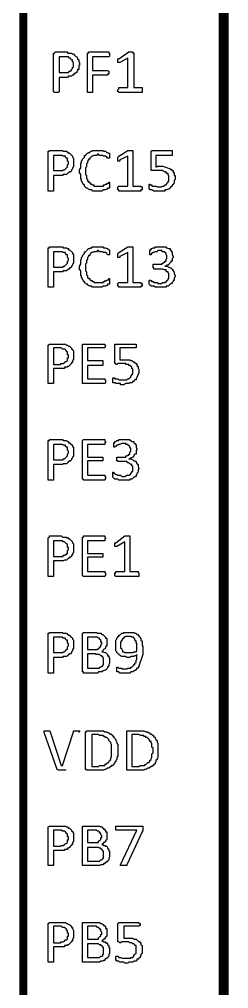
# Model space of a CAD drawing. Extents: x 0.35 to 4.98, y 3.96 to 9.44.
# Drawn here: x 3.994 to 4.258, y 5.938 to 7.161 of the extents above; entities that cross this region are included whole.
import ezdxf

# ---------------------------------------------------------------- set-up
doc = ezdxf.new("R2010")
doc.units = 0
doc.layers.get('0').update_dxf_attribs({"linetype": 'CONTINUOUS'})

msp = doc.modelspace()

# ---------------------------------------------------------------- linework, layer by layer
at = {"color": 214, "const_width": 0.01271}
msp.add_lwpolyline([(4.25206, 4.3201), (4.25206, 8.9655)], dxfattribs=at)
at = {"color": 94, "const_width": 0.01017}
msp.add_lwpolyline([(3.99908, 4.36746), (3.99908, 7.40457)], dxfattribs=at)
at = {"color": 94}
for points in [[(4.06993, 7.10514), (4.06993, 7.10275), (4.06896, 7.10275), (4.06896, 7.09793), (4.06743, 7.09793), (4.06743, 7.09554), (4.06646, 7.09554), (4.06646, 7.09413), (4.06494, 7.09315), (4.06347, 7.09315), (4.06347, 7.09174), (4.06244, 7.09174), (4.06244, 7.09076), (4.06099, 7.09076), (4.05994, 7.08936), (4.05593, 7.08936), (4.05496, 7.08789), (4.04443, 7.08789), (4.04443, 7.06972), (4.04346, 7.06972), (4.04346, 7.06874), (4.03847, 7.06874), (4.03694, 7.06972), (4.03694, 7.11849), (4.03847, 7.11849), (4.03944, 7.11996), (4.05496, 7.11996), (4.05496, 7.11849), (4.05994, 7.11849), (4.06099, 7.11757), (4.06244, 7.11757), (4.06347, 7.1161), (4.06494, 7.11469), (4.06646, 7.11372), (4.06743, 7.11231), (4.06743, 7.11133), (4.06896, 7.10992), (4.06896, 7.10753), (4.06993, 7.10656), (4.06993, 7.10514)], [(4.06244, 7.10417), (4.06244, 7.10656), (4.06099, 7.10753), (4.06099, 7.10992), (4.05994, 7.10992), (4.05843, 7.11133), (4.05843, 7.11231), (4.05746, 7.11231), (4.05593, 7.11372), (4.04443, 7.11372), (4.04443, 7.09413), (4.05593, 7.09413), (4.05746, 7.09554), (4.05843, 7.09554), (4.05843, 7.09651), (4.05994, 7.09651), (4.05994, 7.09793), (4.06099, 7.0989), (4.06099, 7.10037), (4.06244, 7.10129), (4.06244, 7.10417)], [(4.06244, 6.98122), (4.06244, 6.97499), (4.06099, 6.97358), (4.06099, 6.9726), (4.05994, 6.97119), (4.05994, 6.97021), (4.05843, 6.96875), (4.05746, 6.96875), (4.05746, 6.96783), (4.05593, 6.96783), (4.05496, 6.96636), (4.05344, 6.96544), (4.04947, 6.96544), (4.04844, 6.96397), (4.03694, 6.96397), (4.03694, 6.94439), (4.03043, 6.94439), (4.03043, 6.99463), (4.03196, 6.99463), (4.03196, 6.99556), (4.04844, 6.99556), (4.04947, 6.99463), (4.05344, 6.99463), (4.05496, 6.99317), (4.05593, 6.99317), (4.05593, 6.99224), (4.05746, 6.99224), (4.05843, 6.99078), (4.06099, 6.98839), (4.06099, 6.98697), (4.06244, 6.986), (4.06244, 6.98122)], [(4.05593, 6.97976), (4.05593, 6.98122), (4.05496, 6.98215), (4.05496, 6.986), (4.05344, 6.986), (4.05246, 6.98697), (4.05246, 6.98839), (4.04947, 6.98839), (4.04844, 6.98936), (4.03694, 6.98936), (4.03694, 6.97021), (4.04947, 6.97021), (4.04947, 6.97119), (4.05094, 6.97119), (4.05496, 6.97499), (4.05496, 6.97738), (4.05593, 6.97885), (4.05593, 6.97976)], [(4.06244, 6.85926), (4.06244, 6.85351), (4.06099, 6.85206), (4.06099, 6.85064), (4.05994, 6.84967), (4.05994, 6.84825), (4.05843, 6.84728), (4.05746, 6.84728), (4.05746, 6.84586), (4.05593, 6.84586), (4.05344, 6.84347), (4.04947, 6.84347), (4.04844, 6.8425), (4.03694, 6.8425), (4.03694, 6.82286), (4.03043, 6.82286), (4.03043, 6.87261), (4.03196, 6.87261), (4.03196, 6.87408), (4.04844, 6.87408), (4.04947, 6.87261), (4.05344, 6.87261), (4.05496, 6.87169), (4.05593, 6.87169), (4.05593, 6.87022), (4.05746, 6.87022), (4.06099, 6.86692), (4.06099, 6.86544), (4.06244, 6.86404), (4.06244, 6.85926)], [(4.05593, 6.85829), (4.05593, 6.85926), (4.05496, 6.86068), (4.05496, 6.86404), (4.05344, 6.86404), (4.05246, 6.86544), (4.05246, 6.86692), (4.04947, 6.86692), (4.04844, 6.86783), (4.03694, 6.86783), (4.03694, 6.84825), (4.04947, 6.84825), (4.04947, 6.84967), (4.05094, 6.84967), (4.05246, 6.85064), (4.05344, 6.85206), (4.05496, 6.85351), (4.05496, 6.8559), (4.05593, 6.85688), (4.05593, 6.85829)], [(4.06244, 6.73633), (4.06244, 6.7315), (4.06099, 6.73058), (4.06099, 6.72814), (4.05994, 6.72814), (4.05994, 6.72672), (4.05593, 6.72293), (4.05496, 6.72293), (4.05496, 6.72194), (4.05094, 6.72194), (4.05094, 6.72049), (4.03694, 6.72049), (4.03694, 6.70139), (4.03043, 6.70139), (4.03043, 6.74968), (4.03196, 6.75114), (4.05246, 6.75114), (4.05344, 6.74968), (4.05496, 6.74968), (4.05593, 6.74875), (4.05746, 6.74875), (4.05843, 6.74729), (4.05994, 6.74636), (4.05994, 6.7449), (4.06099, 6.7449), (4.06099, 6.74397), (4.06244, 6.74251), (4.06244, 6.73633)], [(4.05593, 6.73633), (4.05593, 6.73774), (4.05496, 6.73774), (4.05496, 6.7416), (4.05344, 6.7416), (4.05344, 6.74251), (4.05246, 6.74397), (4.05094, 6.7449), (4.04844, 6.7449), (4.04699, 6.74636), (4.03694, 6.74636), (4.03694, 6.72532), (4.04596, 6.72532), (4.04699, 6.72672), (4.04947, 6.72672), (4.05094, 6.72814), (4.05246, 6.72911), (4.05344, 6.72911), (4.05496, 6.73058), (4.05496, 6.73389), (4.05593, 6.73389), (4.05593, 6.73633)], [(4.06244, 6.61621), (4.06244, 6.61003), (4.06099, 6.60856), (4.06099, 6.60764), (4.05994, 6.60618), (4.05994, 6.60525), (4.05843, 6.60379), (4.05746, 6.60379), (4.05746, 6.60286), (4.05593, 6.60286), (4.05496, 6.6014), (4.05344, 6.59999), (4.04947, 6.59999), (4.04844, 6.59901), (4.03694, 6.59901), (4.03694, 6.57937), (4.03043, 6.57937), (4.03043, 6.62961), (4.03196, 6.62961), (4.03196, 6.63058), (4.04844, 6.63058), (4.04947, 6.62961), (4.05344, 6.62961), (4.05496, 6.62819), (4.05593, 6.62819), (4.05593, 6.62674), (4.05746, 6.62674), (4.06099, 6.62343), (4.06099, 6.62196), (4.06244, 6.62099), (4.06244, 6.61621)], [(4.05593, 6.61481), (4.05593, 6.61621), (4.05496, 6.61719), (4.05496, 6.62099), (4.05344, 6.62099), (4.05246, 6.62196), (4.05246, 6.62343), (4.04947, 6.62343), (4.04844, 6.62435), (4.03694, 6.62435), (4.03694, 6.60525), (4.04947, 6.60525), (4.04947, 6.60618), (4.05094, 6.60618), (4.05496, 6.61003), (4.05496, 6.61242), (4.05593, 6.61333), (4.05593, 6.61481)], [(4.06244, 6.49333), (4.06244, 6.48807), (4.06099, 6.48708), (4.06099, 6.48469), (4.05994, 6.48469), (4.05994, 6.48324), (4.05843, 6.48232), (4.05746, 6.48232), (4.05746, 6.48085), (4.05593, 6.48085), (4.05496, 6.47993), (4.05344, 6.47846), (4.05094, 6.47846), (4.04947, 6.47749), (4.03694, 6.47749), (4.03694, 6.4579), (4.03043, 6.4579), (4.03043, 6.50667), (4.03196, 6.50765), (4.03196, 6.50911), (4.04699, 6.50911), (4.04844, 6.50765), (4.05344, 6.50765), (4.05344, 6.50667), (4.05593, 6.50667), (4.05593, 6.50526), (4.05746, 6.50526), (4.05994, 6.50288), (4.06099, 6.50146), (4.06099, 6.50049), (4.06244, 6.49903), (4.06244, 6.49333)], [(4.05593, 6.49333), (4.05593, 6.49425), (4.05496, 6.49425), (4.05496, 6.4981), (4.05344, 6.49903), (4.05246, 6.50049), (4.05094, 6.50146), (4.04947, 6.50146), (4.04844, 6.50288), (4.03694, 6.50288), (4.03694, 6.48324), (4.04947, 6.48324), (4.04947, 6.48469), (4.05094, 6.48469), (4.05246, 6.48562), (4.05344, 6.48562), (4.05344, 6.48708), (4.05496, 6.48708), (4.05496, 6.49089), (4.05593, 6.49186), (4.05593, 6.49333)], [(4.06244, 6.37272), (4.06244, 6.36654), (4.06099, 6.36556), (4.06099, 6.36415), (4.05994, 6.36268), (4.05994, 6.36176), (4.05843, 6.36029), (4.05746, 6.36029), (4.05746, 6.35938), (4.05593, 6.35938), (4.05496, 6.35792), (4.05344, 6.35693), (4.04947, 6.35693), (4.04844, 6.35553), (4.03694, 6.35553), (4.03694, 6.33594), (4.03043, 6.33594), (4.03043, 6.38612), (4.03196, 6.38612), (4.03196, 6.3871), (4.04844, 6.3871), (4.04947, 6.38612), (4.05344, 6.38612), (4.05496, 6.38471), (4.05593, 6.38471), (4.05593, 6.38374), (4.05746, 6.38374), (4.05843, 6.38232), (4.05994, 6.38135), (4.06099, 6.37993), (4.06099, 6.37896), (4.06244, 6.37756), (4.06244, 6.37272)], [(4.10796, 6.35075), (4.10796, 6.34836), (4.10693, 6.3469), (4.10693, 6.34451), (4.10547, 6.34358), (4.10547, 6.34212), (4.10444, 6.34119), (4.10297, 6.33974), (4.10194, 6.33974), (4.10047, 6.33882), (4.09944, 6.33882), (4.09799, 6.33735), (4.09397, 6.33735), (4.09293, 6.33594), (4.07497, 6.33594), (4.07497, 6.33735), (4.07394, 6.33735), (4.07394, 6.38612), (4.07497, 6.3871), (4.09147, 6.3871), (4.09293, 6.38612), (4.09694, 6.38612), (4.09799, 6.38471), (4.09944, 6.38471), (4.10297, 6.38135), (4.10297, 6.37993), (4.10444, 6.37993), (4.10444, 6.37033), (4.10297, 6.36892), (4.10297, 6.36794), (4.10194, 6.36654), (4.10047, 6.36556), (4.09944, 6.36415), (4.09799, 6.36268), (4.10047, 6.36268), (4.10194, 6.36176), (4.10297, 6.36176), (4.10444, 6.36029), (4.10547, 6.35938), (4.10547, 6.35792), (4.10693, 6.35792), (4.10693, 6.35553), (4.10796, 6.3546), (4.10796, 6.35075)], [(4.14996, 6.36415), (4.14996, 6.35938), (4.14497, 6.34451), (4.14497, 6.34358), (4.14393, 6.34358), (4.14393, 6.34212), (4.14247, 6.34212), (4.14144, 6.33974), (4.13997, 6.33974), (4.13997, 6.33882), (4.13846, 6.33882), (4.13747, 6.33735), (4.13499, 6.33735), (4.13346, 6.33594), (4.12093, 6.33594), (4.11947, 6.33735), (4.11697, 6.33735), (4.11697, 6.34358), (4.11843, 6.34358), (4.11947, 6.34212), (4.12349, 6.34212), (4.12349, 6.34119), (4.12993, 6.34119), (4.13097, 6.34212), (4.13499, 6.34212), (4.13499, 6.34358), (4.13596, 6.34358), (4.13747, 6.34451), (4.13846, 6.34597), (4.13846, 6.3469), (4.13997, 6.3469), (4.13997, 6.34836), (4.14144, 6.34928), (4.14144, 6.35215), (4.14247, 6.35314), (4.14247, 6.35938), (4.14144, 6.35792), (4.13997, 6.35792), (4.13846, 6.35693), (4.13499, 6.35693), (4.13346, 6.35553), (4.12993, 6.35553), (4.12847, 6.35693), (4.12349, 6.35693), (4.12196, 6.35792), (4.11947, 6.35938), (4.11697, 6.36176), (4.11697, 6.36268), (4.11594, 6.36415), (4.11594, 6.37756), (4.11697, 6.37896), (4.11697, 6.37993), (4.11843, 6.38135), (4.11843, 6.38232), (4.11947, 6.38232), (4.11947, 6.38374), (4.12093, 6.38374), (4.12349, 6.38612), (4.12597, 6.38612), (4.12597, 6.3871), (4.13846, 6.3871), (4.13997, 6.38612), (4.14144, 6.38612), (4.14247, 6.38471), (4.14393, 6.38471), (4.14393, 6.38374), (4.14497, 6.38374), (4.14497, 6.38232), (4.14643, 6.38135), (4.14643, 6.37993), (4.14746, 6.37993), (4.14746, 6.37756), (4.14899, 6.37608), (4.14899, 6.37033), (4.14996, 6.37033), (4.14996, 6.36415)], [(4.05593, 6.37131), (4.05593, 6.37272), (4.05496, 6.37369), (4.05496, 6.37756), (4.05344, 6.37756), (4.05246, 6.37896), (4.05246, 6.37993), (4.04947, 6.37993), (4.04844, 6.38135), (4.03694, 6.38135), (4.03694, 6.36176), (4.04947, 6.36176), (4.04947, 6.36268), (4.05094, 6.36268), (4.05246, 6.36415), (4.05344, 6.36556), (4.05496, 6.36654), (4.05496, 6.36892), (4.05593, 6.37033), (4.05593, 6.37131)], [(4.09799, 6.37369), (4.09799, 6.37517), (4.09694, 6.37517), (4.09694, 6.37756), (4.09543, 6.37896), (4.09543, 6.37993), (4.09397, 6.37993), (4.09293, 6.38135), (4.07997, 6.38135), (4.07997, 6.36556), (4.09293, 6.36556), (4.09293, 6.36654), (4.09397, 6.36654), (4.09543, 6.36794), (4.09543, 6.36892), (4.09694, 6.36892), (4.09694, 6.37131), (4.09799, 6.37272), (4.09799, 6.37369)], [(4.14247, 6.36415), (4.14247, 6.37369), (4.14144, 6.37369), (4.14144, 6.37608), (4.13997, 6.37756), (4.13997, 6.37896), (4.13846, 6.37993), (4.13846, 6.38135), (4.13596, 6.38135), (4.13499, 6.38232), (4.12847, 6.38232), (4.12744, 6.38135), (4.12597, 6.38135), (4.12597, 6.37993), (4.12446, 6.37896), (4.12349, 6.37756), (4.12196, 6.37511), (4.12196, 6.36794), (4.12349, 6.36654), (4.12349, 6.36556), (4.12446, 6.36415), (4.12446, 6.36268), (4.12597, 6.36268), (4.12744, 6.36176), (4.13747, 6.36176), (4.13846, 6.36268), (4.14144, 6.36268), (4.14247, 6.36415)], [(4.10047, 6.35075), (4.10047, 6.3546), (4.09944, 6.35553), (4.09944, 6.35699), (4.09799, 6.35699), (4.09799, 6.35792), (4.09694, 6.35792), (4.09543, 6.35938), (4.09044, 6.35938), (4.09044, 6.36029), (4.07997, 6.36029), (4.07997, 6.34212), (4.09543, 6.34212), (4.09543, 6.34358), (4.09694, 6.34358), (4.09799, 6.34451), (4.09944, 6.34451), (4.09944, 6.34597), (4.10047, 6.3469), (4.10047, 6.35075)], [(4.11843, 6.23882), (4.11843, 6.23161), (4.11697, 6.22922), (4.11697, 6.22683), (4.11594, 6.22542), (4.11594, 6.22396), (4.11447, 6.22304), (4.11344, 6.22157), (4.11344, 6.2206), (4.11197, 6.21918), (4.11046, 6.21918), (4.11046, 6.21821), (4.10949, 6.21821), (4.10693, 6.21582), (4.10547, 6.21582), (4.10297, 6.21442), (4.10194, 6.21442), (4.10047, 6.21343), (4.07894, 6.21343), (4.07894, 6.21442), (4.07747, 6.21442), (4.07747, 6.26178), (4.07894, 6.26178), (4.07894, 6.26318), (4.10047, 6.26318), (4.10194, 6.26178), (4.10444, 6.26178), (4.10547, 6.26079), (4.10693, 6.26079), (4.10796, 6.25939), (4.10949, 6.25939), (4.11197, 6.257), (4.11197, 6.25603), (4.11344, 6.25603), (4.11344, 6.25461), (4.11594, 6.25217), (4.11594, 6.25076), (4.11697, 6.24837), (4.11697, 6.24739), (4.11843, 6.24599), (4.11843, 6.23882)], [(4.11046, 6.23882), (4.11046, 6.24599), (4.10949, 6.24739), (4.10949, 6.24837), (4.10693, 6.25076), (4.10693, 6.25217), (4.10444, 6.25461), (4.10297, 6.25461), (4.10194, 6.25603), (4.10047, 6.25603), (4.10047, 6.257), (4.09543, 6.257), (4.09397, 6.2584), (4.08544, 6.2584), (4.08544, 6.21821), (4.09397, 6.21821), (4.09543, 6.21918), (4.10194, 6.21918), (4.10194, 6.2206), (4.10297, 6.2206), (4.10297, 6.22157), (4.10444, 6.22157), (4.10547, 6.22304), (4.10693, 6.22304), (4.10693, 6.22396), (4.10796, 6.22542), (4.10949, 6.22683), (4.10949, 6.22922), (4.11046, 6.23019), (4.11046, 6.23882)], [(4.16894, 6.23882), (4.16894, 6.22922), (4.16797, 6.22781), (4.16797, 6.22683), (4.16644, 6.22542), (4.16644, 6.22396), (4.16547, 6.22304), (4.16547, 6.22157), (4.16396, 6.2206), (4.16297, 6.21918), (4.16146, 6.21821), (4.16049, 6.21821), (4.15793, 6.21582), (4.15647, 6.21582), (4.15397, 6.21442), (4.15246, 6.21442), (4.15147, 6.21343), (4.12993, 6.21343), (4.12993, 6.26318), (4.15147, 6.26318), (4.15397, 6.26178), (4.15647, 6.26178), (4.15647, 6.26079), (4.15793, 6.26079), (4.15896, 6.25939), (4.16049, 6.25939), (4.16297, 6.257), (4.16396, 6.25603), (4.16547, 6.25461), (4.16547, 6.25364), (4.16644, 6.25217), (4.16797, 6.25076), (4.16797, 6.24837), (4.16894, 6.24739), (4.16894, 6.23882)], [(4.16297, 6.23882), (4.16297, 6.24121), (4.16146, 6.24262), (4.16146, 6.24739), (4.16049, 6.24739), (4.16049, 6.24978), (4.15896, 6.24978), (4.15896, 6.25076), (4.15793, 6.25217), (4.15647, 6.25364), (4.15494, 6.25461), (4.15397, 6.25461), (4.15397, 6.25603), (4.15147, 6.25603), (4.15147, 6.257), (4.14746, 6.257), (4.14497, 6.2584), (4.13596, 6.2584), (4.13596, 6.21821), (4.14497, 6.21821), (4.14643, 6.21918), (4.15246, 6.21918), (4.15246, 6.2206), (4.15397, 6.2206), (4.15647, 6.22304), (4.15793, 6.22304), (4.15793, 6.22396), (4.15896, 6.22396), (4.15896, 6.22542), (4.16049, 6.22683), (4.16049, 6.22781), (4.16146, 6.22922), (4.16146, 6.23406), (4.16297, 6.23497), (4.16297, 6.23882)], [(4.06244, 6.12831), (4.06244, 6.12304), (4.06099, 6.12207), (4.06099, 6.11968), (4.05994, 6.11968), (4.05994, 6.11828), (4.05843, 6.11729), (4.05746, 6.11589), (4.05593, 6.1149), (4.05496, 6.1149), (4.05496, 6.11344), (4.05094, 6.11344), (4.05094, 6.11203), (4.03694, 6.11203), (4.03694, 6.09289), (4.03043, 6.09289), (4.03043, 6.14171), (4.03196, 6.14264), (4.05246, 6.14264), (4.05344, 6.14171), (4.05496, 6.14171), (4.05593, 6.14025), (4.05746, 6.14025), (4.05843, 6.13883), (4.05994, 6.13786), (4.05994, 6.13644), (4.06099, 6.13644), (4.06099, 6.13547), (4.06244, 6.13406), (4.06244, 6.12831)], [(4.10796, 6.10726), (4.10796, 6.10389), (4.10693, 6.10249), (4.10693, 6.1001), (4.10547, 6.09864), (4.10547, 6.09771), (4.10444, 6.09771), (4.10297, 6.09625), (4.10194, 6.09625), (4.10194, 6.09532), (4.10047, 6.09532), (4.09944, 6.09386), (4.09694, 6.09386), (4.09543, 6.09293), (4.07394, 6.09293), (4.07394, 6.14268), (4.09543, 6.14268), (4.09694, 6.14171), (4.09799, 6.14171), (4.09944, 6.14031), (4.10047, 6.14031), (4.10047, 6.13883), (4.10194, 6.13883), (4.10194, 6.13786), (4.10297, 6.13786), (4.10297, 6.13547), (4.10444, 6.13547), (4.10444, 6.12543), (4.10297, 6.12446), (4.10297, 6.12304), (4.10194, 6.12304), (4.10194, 6.12207), (4.10047, 6.12207), (4.10047, 6.12067), (4.09944, 6.12067), (4.09799, 6.11968), (4.09944, 6.11968), (4.10047, 6.11828), (4.10297, 6.11828), (4.10297, 6.11729), (4.10444, 6.11729), (4.10547, 6.11589), (4.10547, 6.1149), (4.10693, 6.1135), (4.10693, 6.11111), (4.10796, 6.11111), (4.10796, 6.10726)], [(4.05593, 6.12831), (4.05593, 6.12929), (4.05496, 6.12929), (4.05496, 6.13308), (4.05344, 6.13308), (4.05344, 6.13406), (4.05246, 6.13547), (4.05094, 6.13644), (4.04844, 6.13644), (4.04699, 6.13786), (4.03694, 6.13786), (4.03694, 6.11729), (4.04596, 6.11729), (4.04699, 6.11828), (4.04947, 6.11828), (4.05094, 6.11968), (4.05246, 6.12067), (4.05344, 6.12067), (4.05496, 6.12207), (4.05496, 6.12543), (4.05593, 6.12543), (4.05593, 6.12831)], [(4.09799, 6.12929), (4.09799, 6.13069), (4.09694, 6.13167), (4.09694, 6.13406), (4.09543, 6.13406), (4.09543, 6.13547), (4.09397, 6.13644), (4.09293, 6.13644), (4.09147, 6.13786), (4.07997, 6.13786), (4.07997, 6.12207), (4.09397, 6.12207), (4.09397, 6.12304), (4.09543, 6.12446), (4.09694, 6.12543), (4.09694, 6.12831), (4.09799, 6.12831), (4.09799, 6.12929)], [(4.10047, 6.10628), (4.10047, 6.11111), (4.09944, 6.11111), (4.09944, 6.11203), (4.09799, 6.1135), (4.09694, 6.1135), (4.09694, 6.1149), (4.09543, 6.1149), (4.09397, 6.11589), (4.07997, 6.11589), (4.07997, 6.09864), (4.09543, 6.09864), (4.09694, 6.1001), (4.09799, 6.1001), (4.09944, 6.10151), (4.09944, 6.10249), (4.10047, 6.10249), (4.10047, 6.10628)], [(4.06244, 6.00635), (4.06244, 6.00157), (4.06099, 6.00011), (4.06099, 5.99772), (4.05994, 5.99772), (4.05994, 5.99675), (4.05593, 5.99294), (4.05496, 5.99294), (4.05496, 5.99197), (4.05094, 5.99197), (4.05094, 5.99056), (4.03694, 5.99056), (4.03694, 5.97092), (4.03043, 5.97092), (4.03043, 6.01969), (4.03196, 6.02115), (4.05246, 6.02115), (4.05344, 6.01969), (4.05496, 6.01969), (4.05593, 6.01878), (4.05746, 6.01878), (4.05843, 6.01731), (4.05994, 6.01639), (4.05994, 6.01492), (4.06099, 6.01492), (4.06099, 6.01351), (4.06244, 6.01112), (4.06244, 6.00635)], [(4.10796, 5.98579), (4.10796, 5.98193), (4.10693, 5.98096), (4.10693, 5.97857), (4.10547, 5.97715), (4.10547, 5.97618), (4.10444, 5.97618), (4.10297, 5.97478), (4.10194, 5.97478), (4.10194, 5.97331), (4.10047, 5.97331), (4.09944, 5.97239), (4.09694, 5.97239), (4.09543, 5.97092), (4.07394, 5.97092), (4.07394, 6.02115), (4.09543, 6.02115), (4.09694, 6.01969), (4.09799, 6.01969), (4.09944, 6.01878), (4.10047, 6.01878), (4.10047, 6.01731), (4.10194, 6.01731), (4.10194, 6.01639), (4.10297, 6.01639), (4.10297, 6.01351), (4.10444, 6.01351), (4.10444, 6.00396), (4.10297, 6.00299), (4.10297, 6.00157), (4.10194, 6.00157), (4.10194, 6.00011), (4.10047, 6.00011), (4.10047, 5.99914), (4.09944, 5.99914), (4.09799, 5.99772), (4.09944, 5.99772), (4.10047, 5.99675), (4.10297, 5.99675), (4.10297, 5.99533), (4.10444, 5.99533), (4.10547, 5.99436), (4.10547, 5.99294), (4.10693, 5.99197), (4.10693, 5.98958), (4.10796, 5.98958), (4.10796, 5.98579)], [(4.05593, 6.00635), (4.05593, 6.00776), (4.05496, 6.00776), (4.05496, 6.01112), (4.05344, 6.01112), (4.05344, 6.01253), (4.05094, 6.01492), (4.04844, 6.01492), (4.04699, 6.01639), (4.03694, 6.01639), (4.03694, 5.99533), (4.04596, 5.99533), (4.04699, 5.99675), (4.04947, 5.99675), (4.05094, 5.99772), (4.05246, 5.99914), (4.05344, 5.99914), (4.05496, 6.00011), (4.05496, 6.00396), (4.05593, 6.00396), (4.05593, 6.00635)], [(4.09799, 6.00776), (4.09799, 6.00874), (4.09694, 6.01014), (4.09694, 6.01253), (4.09543, 6.01253), (4.09543, 6.01351), (4.09397, 6.01492), (4.09293, 6.01492), (4.09147, 6.01639), (4.07997, 6.01639), (4.07997, 6.00011), (4.09397, 6.00011), (4.09397, 6.00157), (4.09543, 6.00299), (4.09694, 6.00396), (4.09694, 6.00635), (4.09799, 6.00635), (4.09799, 6.00776)], [(4.10047, 5.98432), (4.10047, 5.98958), (4.09944, 5.98958), (4.09944, 5.99056), (4.09799, 5.99197), (4.09694, 5.99197), (4.09694, 5.99294), (4.09543, 5.99294), (4.09397, 5.99436), (4.07997, 5.99436), (4.07997, 5.97715), (4.09543, 5.97715), (4.09694, 5.97857), (4.09799, 5.97857), (4.09944, 5.97954), (4.09944, 5.98096), (4.10047, 5.98096), (4.10047, 5.98432)]]:
    msp.add_lwpolyline(points, close=True, dxfattribs=at)
for points in [[(4.10796, 7.1161), (4.10796, 7.11469), (4.10693, 7.11372), (4.08649, 7.11372), (4.08649, 7.09651), (4.10547, 7.09651), (4.10693, 7.09554), (4.10693, 7.09174), (4.10547, 7.09174), (4.10547, 7.09076), (4.08649, 7.09076), (4.08649, 7.06874), (4.07997, 7.06874), (4.07997, 7.11849), (4.08143, 7.11849), (4.08143, 7.11996), (4.10693, 7.11996), (4.10693, 7.11849), (4.10796, 7.11849), (4.10796, 7.1161)], [(4.14899, 7.07118), (4.14899, 7.06879), (4.11947, 7.06879), (4.11947, 7.06972), (4.11843, 7.06972), (4.11843, 7.0721), (4.11947, 7.07357), (4.11947, 7.07497), (4.13097, 7.07497), (4.13097, 7.11231), (4.12093, 7.10656), (4.11843, 7.10656), (4.11843, 7.11133), (4.11947, 7.11133), (4.13243, 7.11996), (4.13747, 7.11996), (4.13747, 7.11854), (4.13846, 7.11854), (4.13846, 7.07497), (4.14899, 7.07497), (4.14899, 7.07118)], [(4.10796, 6.95204), (4.10796, 6.94819), (4.10547, 6.94819), (4.10547, 6.94678), (4.10444, 6.94678), (4.10297, 6.94581), (4.10047, 6.94581), (4.09799, 6.94439), (4.08649, 6.94439), (4.08544, 6.94581), (4.08296, 6.94581), (4.08143, 6.94678), (4.07997, 6.94819), (4.07894, 6.94819), (4.07644, 6.95063), (4.07644, 6.95204), (4.07497, 6.95204), (4.07497, 6.95301), (4.07394, 6.95443), (4.07394, 6.9554), (4.07249, 6.95682), (4.07249, 6.95919), (4.07146, 6.95919), (4.07146, 6.96544), (4.06993, 6.96783), (4.06993, 6.97119), (4.07146, 6.97358), (4.07146, 6.97885), (4.07249, 6.98122), (4.07249, 6.98215), (4.07394, 6.98361), (4.07394, 6.9846), (4.07497, 6.986), (4.07644, 6.98697), (4.07644, 6.98936), (4.07747, 6.98936), (4.07894, 6.99078), (4.07997, 6.99224), (4.08143, 6.99317), (4.08296, 6.99317), (4.08393, 6.99463), (4.08544, 6.99463), (4.08649, 6.99556), (4.09944, 6.99556), (4.10047, 6.99463), (4.10297, 6.99463), (4.10444, 6.99317), (4.10547, 6.99317), (4.10693, 6.99224), (4.10796, 6.99224), (4.10796, 6.986), (4.10547, 6.986), (4.10444, 6.98697), (4.10297, 6.98839), (4.10047, 6.98839), (4.09944, 6.98936), (4.09543, 6.98936), (4.09397, 6.99078), (4.09293, 6.99078), (4.09147, 6.98936), (4.08794, 6.98936), (4.08649, 6.98839), (4.08544, 6.98839), (4.08296, 6.986), (4.08296, 6.9846), (4.08143, 6.9846), (4.08143, 6.98361), (4.07997, 6.98215), (4.07997, 6.97976), (4.07894, 6.97885), (4.07894, 6.97499), (4.07747, 6.97358), (4.07747, 6.96544), (4.07894, 6.96397), (4.07894, 6.96018), (4.07997, 6.95919), (4.07997, 6.95682), (4.08143, 6.95682), (4.08143, 6.9554), (4.08296, 6.9554), (4.08296, 6.95443), (4.08393, 6.95443), (4.08393, 6.95301), (4.08544, 6.95301), (4.08649, 6.95204), (4.08794, 6.95204), (4.08794, 6.95063), (4.10047, 6.95063), (4.10047, 6.95204), (4.10194, 6.95204), (4.10297, 6.95301), (4.10444, 6.95301), (4.10547, 6.95443), (4.10693, 6.95443), (4.10693, 6.9554), (4.10796, 6.9554), (4.10796, 6.95204)], [(4.14899, 6.94824), (4.14899, 6.94586), (4.14746, 6.94586), (4.14746, 6.94439), (4.11947, 6.94439), (4.11947, 6.94586), (4.11843, 6.94586), (4.11843, 6.94965), (4.11947, 6.95063), (4.13097, 6.95063), (4.13097, 6.98839), (4.12093, 6.98361), (4.12093, 6.98215), (4.11843, 6.98215), (4.11843, 6.98697), (4.11947, 6.98839), (4.13097, 6.99561), (4.13747, 6.99561), (4.13747, 6.95063), (4.14746, 6.95063), (4.14746, 6.94965), (4.14899, 6.94965), (4.14899, 6.94824)], [(4.19097, 6.96158), (4.19097, 6.95919), (4.18946, 6.95779), (4.18946, 6.95443), (4.18847, 6.95301), (4.18847, 6.95204), (4.18696, 6.95204), (4.18696, 6.95063), (4.18544, 6.94965), (4.18446, 6.94824), (4.18294, 6.94678), (4.18197, 6.94678), (4.18044, 6.94581), (4.17794, 6.94581), (4.17794, 6.94439), (4.16396, 6.94439), (4.16146, 6.94581), (4.15896, 6.94581), (4.15896, 6.94678), (4.15793, 6.94678), (4.15793, 6.95301), (4.15896, 6.95301), (4.15896, 6.95204), (4.16146, 6.95204), (4.16146, 6.95063), (4.16644, 6.95063), (4.16797, 6.94965), (4.17296, 6.94965), (4.17447, 6.95063), (4.17697, 6.95063), (4.17794, 6.95204), (4.17947, 6.95204), (4.17947, 6.95301), (4.18044, 6.95301), (4.18044, 6.95443), (4.18197, 6.9554), (4.18197, 6.95682), (4.18294, 6.95682), (4.18294, 6.96257), (4.18197, 6.96544), (4.18197, 6.96636), (4.18044, 6.96636), (4.17947, 6.96783), (4.17947, 6.96881), (4.17697, 6.96881), (4.17546, 6.97021), (4.16049, 6.97021), (4.16049, 6.99463), (4.16146, 6.99556), (4.18696, 6.99556), (4.18696, 6.98936), (4.16644, 6.98936), (4.16644, 6.97499), (4.16797, 6.97499), (4.16797, 6.97597), (4.17546, 6.97597), (4.18446, 6.9726), (4.18544, 6.9726), (4.18544, 6.97119), (4.18696, 6.97119), (4.18696, 6.97021), (4.18847, 6.97021), (4.18847, 6.96783), (4.18946, 6.96783), (4.18946, 6.96397), (4.19097, 6.96397), (4.19097, 6.96158)], [(4.10796, 6.83008), (4.10796, 6.82671), (4.10547, 6.82671), (4.10547, 6.82531), (4.10444, 6.82531), (4.10297, 6.82433), (4.10047, 6.82433), (4.09799, 6.82286), (4.08649, 6.82286), (4.08544, 6.82433), (4.08296, 6.82433), (4.08143, 6.82531), (4.07997, 6.82671), (4.07894, 6.82671), (4.07747, 6.82769), (4.07644, 6.8291), (4.07644, 6.83008), (4.07497, 6.83008), (4.07497, 6.83149), (4.07394, 6.83247), (4.07394, 6.83388), (4.07249, 6.83485), (4.07249, 6.83724), (4.07146, 6.83724), (4.07146, 6.84347), (4.06993, 6.84586), (4.06993, 6.84967), (4.07146, 6.85206), (4.07146, 6.85688), (4.07249, 6.85926), (4.07249, 6.86068), (4.07394, 6.86165), (4.07394, 6.86307), (4.07644, 6.86544), (4.07644, 6.86783), (4.07747, 6.86783), (4.08143, 6.87169), (4.08296, 6.87169), (4.08393, 6.87261), (4.08544, 6.87261), (4.08649, 6.87408), (4.09944, 6.87408), (4.10047, 6.87261), (4.10297, 6.87261), (4.10444, 6.87169), (4.10547, 6.87169), (4.10693, 6.87022), (4.10796, 6.87022), (4.10796, 6.86404), (4.10547, 6.86404), (4.10444, 6.86544), (4.10297, 6.86692), (4.10047, 6.86692), (4.09944, 6.86783), (4.09543, 6.86783), (4.09397, 6.86931), (4.09293, 6.86931), (4.09147, 6.86783), (4.08794, 6.86783), (4.08649, 6.86692), (4.08544, 6.86692), (4.08393, 6.86544), (4.08296, 6.86404), (4.08296, 6.86307), (4.08143, 6.86307), (4.08143, 6.86165), (4.07997, 6.86068), (4.07997, 6.85829), (4.07894, 6.85688), (4.07894, 6.85351), (4.07747, 6.85206), (4.07747, 6.84347), (4.07894, 6.8425), (4.07894, 6.83865), (4.07997, 6.83724), (4.07997, 6.83485), (4.08143, 6.83485), (4.08143, 6.83388), (4.08296, 6.83388), (4.08296, 6.83247), (4.08393, 6.83247), (4.08393, 6.83149), (4.08544, 6.83149), (4.08649, 6.83008), (4.08794, 6.83008), (4.08794, 6.8291), (4.10047, 6.8291), (4.10047, 6.83008), (4.10194, 6.83008), (4.10297, 6.83149), (4.10444, 6.83149), (4.10547, 6.83247), (4.10693, 6.83247), (4.10693, 6.83388), (4.10796, 6.83388), (4.10796, 6.83008)], [(4.14899, 6.82671), (4.14899, 6.82433), (4.14746, 6.82433), (4.14746, 6.82286), (4.11947, 6.82286), (4.11947, 6.82433), (4.11843, 6.82433), (4.11843, 6.82769), (4.11947, 6.8291), (4.13097, 6.8291), (4.13097, 6.86692), (4.12093, 6.86165), (4.12093, 6.86068), (4.11843, 6.86068), (4.11843, 6.86544), (4.11947, 6.86692), (4.13097, 6.87408), (4.13747, 6.87408), (4.13747, 6.8291), (4.14746, 6.8291), (4.14746, 6.82769), (4.14899, 6.82769), (4.14899, 6.82671)], [(4.19097, 6.83724), (4.19097, 6.83626), (4.18946, 6.83485), (4.18946, 6.83149), (4.18847, 6.83149), (4.18847, 6.83008), (4.18696, 6.8291), (4.18696, 6.82764), (4.18544, 6.82764), (4.18544, 6.82671), (4.18446, 6.82671), (4.18197, 6.82433), (4.17947, 6.82433), (4.17947, 6.82286), (4.16547, 6.82286), (4.16396, 6.82433), (4.16049, 6.82433), (4.16049, 6.82525), (4.15896, 6.82525), (4.15793, 6.82671), (4.15793, 6.83149), (4.15896, 6.83247), (4.15896, 6.83149), (4.16049, 6.83149), (4.16146, 6.83008), (4.16297, 6.83008), (4.16396, 6.8291), (4.16797, 6.8291), (4.16894, 6.82764), (4.17296, 6.82764), (4.17546, 6.8291), (4.17794, 6.8291), (4.17947, 6.83008), (4.18044, 6.83008), (4.18044, 6.83149), (4.18197, 6.83247), (4.18197, 6.83388), (4.18294, 6.83388), (4.18294, 6.84011), (4.18197, 6.8411), (4.18197, 6.8425), (4.18044, 6.8425), (4.17947, 6.84347), (4.17947, 6.84489), (4.17697, 6.84489), (4.17546, 6.84586), (4.16396, 6.84586), (4.16396, 6.84728), (4.16297, 6.84728), (4.16297, 6.85206), (4.17447, 6.85206), (4.17447, 6.85351), (4.17546, 6.85351), (4.17697, 6.85444), (4.17794, 6.85444), (4.17794, 6.8559), (4.17947, 6.8559), (4.17947, 6.85829), (4.18044, 6.85921), (4.18044, 6.86307), (4.17947, 6.86404), (4.17947, 6.86544), (4.17697, 6.86783), (4.17447, 6.86783), (4.17447, 6.86931), (4.16894, 6.86931), (4.16797, 6.86783), (4.16547, 6.86783), (4.16396, 6.86686), (4.16297, 6.86686), (4.16146, 6.86544), (4.16049, 6.86544), (4.16049, 6.86404), (4.15896, 6.86404), (4.15896, 6.87022), (4.16049, 6.87022), (4.16049, 6.87169), (4.16146, 6.87169), (4.16297, 6.87261), (4.16547, 6.87261), (4.16547, 6.87408), (4.17947, 6.87408), (4.17947, 6.87261), (4.18044, 6.87261), (4.18294, 6.87169), (4.18446, 6.87169), (4.18446, 6.87022), (4.18544, 6.87022), (4.18544, 6.86931), (4.18696, 6.86686), (4.18696, 6.86404), (4.18847, 6.86165), (4.18847, 6.86068), (4.18696, 6.85921), (4.18696, 6.8559), (4.18544, 6.8559), (4.18544, 6.85444), (4.18294, 6.85206), (4.18197, 6.85064), (4.18044, 6.85064), (4.17947, 6.84967), (4.17794, 6.84967), (4.18044, 6.84967), (4.18294, 6.84825), (4.18446, 6.84728), (4.18544, 6.84728), (4.18696, 6.84586), (4.18696, 6.84489), (4.18847, 6.84489), (4.18847, 6.84347), (4.18946, 6.8425), (4.18946, 6.84011), (4.19097, 6.83724)], [(4.10297, 6.70378), (4.10297, 6.70236), (4.10194, 6.70139), (4.07394, 6.70139), (4.07394, 6.75114), (4.10194, 6.75114), (4.10194, 6.74968), (4.10297, 6.74875), (4.10194, 6.74729), (4.10194, 6.74636), (4.07997, 6.74636), (4.07997, 6.73058), (4.09944, 6.73058), (4.09944, 6.72433), (4.07997, 6.72433), (4.07997, 6.70714), (4.10194, 6.70714), (4.10194, 6.70617), (4.10297, 6.70617), (4.10297, 6.70378)], [(4.14497, 6.71718), (4.14497, 6.71479), (4.14144, 6.70714), (4.14144, 6.70617), (4.13997, 6.70617), (4.13846, 6.70475), (4.13846, 6.70378), (4.13747, 6.70378), (4.13596, 6.70231), (4.13346, 6.70231), (4.13243, 6.70139), (4.12847, 6.70139), (4.12597, 6.69993), (4.12196, 6.69993), (4.12196, 6.70139), (4.11594, 6.70139), (4.11594, 6.70231), (4.11197, 6.70231), (4.11197, 6.70856), (4.11447, 6.70856), (4.11447, 6.70714), (4.11843, 6.70714), (4.11947, 6.70617), (4.12993, 6.70617), (4.13097, 6.70714), (4.13243, 6.70714), (4.13346, 6.70856), (4.13499, 6.70953), (4.13499, 6.71094), (4.13596, 6.71192), (4.13596, 6.71332), (4.13747, 6.71332), (4.13747, 6.71957), (4.13596, 6.72049), (4.13596, 6.72194), (4.13346, 6.72433), (4.13243, 6.72433), (4.13243, 6.72532), (4.12847, 6.72532), (4.12847, 6.72672), (4.11843, 6.72672), (4.11697, 6.72532), (4.11594, 6.72532), (4.11594, 6.72672), (4.11447, 6.72672), (4.11447, 6.75114), (4.14144, 6.75114), (4.14144, 6.74636), (4.12093, 6.74636), (4.12093, 6.7315), (4.13346, 6.7315), (4.13499, 6.73058), (4.13596, 6.73058), (4.13747, 6.72911), (4.13846, 6.72911), (4.13846, 6.72814), (4.13997, 6.72814), (4.14144, 6.72672), (4.14247, 6.72532), (4.14247, 6.72433), (4.14393, 6.72288), (4.14393, 6.72049), (4.14497, 6.71957), (4.14497, 6.71718)], [(4.10297, 6.58322), (4.10297, 6.58083), (4.10194, 6.58083), (4.10194, 6.57937), (4.07497, 6.57937), (4.07497, 6.58083), (4.07394, 6.58083), (4.07394, 6.62961), (4.07497, 6.63058), (4.10194, 6.63058), (4.10194, 6.62819), (4.10297, 6.62819), (4.10297, 6.62674), (4.10194, 6.62674), (4.10194, 6.62435), (4.07997, 6.62435), (4.07997, 6.60856), (4.09944, 6.60856), (4.09944, 6.60379), (4.07997, 6.60379), (4.07997, 6.58561), (4.10194, 6.58561), (4.10194, 6.58419), (4.10297, 6.58419), (4.10297, 6.58322)], [(4.14497, 6.59424), (4.14393, 6.59283), (4.14393, 6.58946), (4.14247, 6.588), (4.14247, 6.58658), (4.14144, 6.58561), (4.14144, 6.58419), (4.13997, 6.58419), (4.13997, 6.58322), (4.13846, 6.58322), (4.13747, 6.58182), (4.13596, 6.58083), (4.13346, 6.58083), (4.13346, 6.57937), (4.11947, 6.57937), (4.11843, 6.58083), (4.11447, 6.58083), (4.11344, 6.58182), (4.11197, 6.58322), (4.11197, 6.58946), (4.11344, 6.58946), (4.11344, 6.588), (4.11447, 6.588), (4.11594, 6.58658), (4.11697, 6.58658), (4.11843, 6.58561), (4.12196, 6.58561), (4.12349, 6.58419), (4.12744, 6.58419), (4.12993, 6.58561), (4.13243, 6.58561), (4.13346, 6.58658), (4.13499, 6.58658), (4.13499, 6.588), (4.13596, 6.58946), (4.13596, 6.59039), (4.13747, 6.59039), (4.13747, 6.59663), (4.13596, 6.5976), (4.13596, 6.59901), (4.13499, 6.59901), (4.13346, 6.59999), (4.13243, 6.6014), (4.13097, 6.6014), (4.12993, 6.60286), (4.11843, 6.60286), (4.11843, 6.60379), (4.11697, 6.60379), (4.11697, 6.60856), (4.12847, 6.60856), (4.12847, 6.61003), (4.12993, 6.61003), (4.13097, 6.61094), (4.13243, 6.61094), (4.13243, 6.61242), (4.13346, 6.61242), (4.13346, 6.61481), (4.13499, 6.61621), (4.13499, 6.61957), (4.13346, 6.62104), (4.13346, 6.62196), (4.13243, 6.62343), (4.13097, 6.62343), (4.13097, 6.62435), (4.12847, 6.62435), (4.12847, 6.62582), (4.12349, 6.62582), (4.12093, 6.62435), (4.11947, 6.62435), (4.11843, 6.62343), (4.11697, 6.62343), (4.11594, 6.62196), (4.11447, 6.62196), (4.11447, 6.62104), (4.11344, 6.62104), (4.11344, 6.62674), (4.11447, 6.62674), (4.11447, 6.62819), (4.11594, 6.62819), (4.11697, 6.62961), (4.11947, 6.62961), (4.11947, 6.63058), (4.13346, 6.63058), (4.13346, 6.62961), (4.13499, 6.62961), (4.13596, 6.62819), (4.13846, 6.62819), (4.13846, 6.62674), (4.13997, 6.62582), (4.14144, 6.62343), (4.14144, 6.62104), (4.14247, 6.61865), (4.14247, 6.61719), (4.14144, 6.61719), (4.14144, 6.61242), (4.13997, 6.61242), (4.13846, 6.61094), (4.13846, 6.61003), (4.13747, 6.60856), (4.13596, 6.60764), (4.13499, 6.60764), (4.13346, 6.60618), (4.13243, 6.60618), (4.13499, 6.60618), (4.13747, 6.60525), (4.13846, 6.60379), (4.13997, 6.60379), (4.14144, 6.60286), (4.14144, 6.6014), (4.14247, 6.6014), (4.14247, 6.59999), (4.14393, 6.59901), (4.14393, 6.59663), (4.14497, 6.59424)], [(4.10297, 6.46029), (4.10297, 6.45888), (4.10194, 6.45888), (4.10194, 6.4579), (4.07497, 6.4579), (4.07394, 6.45888), (4.07394, 6.50765), (4.07497, 6.50765), (4.07497, 6.50906), (4.10194, 6.50906), (4.10194, 6.50667), (4.10297, 6.50667), (4.10297, 6.50526), (4.10194, 6.50526), (4.10194, 6.50288), (4.07997, 6.50288), (4.07997, 6.48708), (4.09944, 6.48708), (4.09944, 6.48232), (4.07997, 6.48232), (4.07997, 6.46414), (4.10194, 6.46414), (4.10194, 6.46267), (4.10297, 6.46267), (4.10297, 6.46029)], [(4.14497, 6.46029), (4.14497, 6.4579), (4.11594, 6.4579), (4.11447, 6.45888), (4.11447, 6.46267), (4.11594, 6.46267), (4.11594, 6.46414), (4.12744, 6.46414), (4.12744, 6.50142), (4.11697, 6.49571), (4.11447, 6.49571), (4.11447, 6.50049), (4.11594, 6.50049), (4.12744, 6.50906), (4.13346, 6.50906), (4.13346, 6.46414), (4.14393, 6.46414), (4.14393, 6.46267), (4.14497, 6.46267), (4.14497, 6.46029)], [(4.05246, 6.21442), (4.05246, 6.21343), (4.04346, 6.21343), (4.04194, 6.21442), (4.02544, 6.26079), (4.02544, 6.26318), (4.03196, 6.26318), (4.03293, 6.26178), (4.04699, 6.21918), (4.04844, 6.21918), (4.06244, 6.26178), (4.06244, 6.26318), (4.06993, 6.26318), (4.06993, 6.26178), (4.06896, 6.26178), (4.06896, 6.26079)], [(4.14996, 6.14025), (4.14996, 6.13644), (4.14899, 6.13644), (4.14899, 6.13547), (4.12993, 6.09386), (4.12993, 6.09289), (4.12196, 6.09289), (4.12196, 6.09386), (4.14247, 6.13786), (4.11594, 6.13786), (4.11594, 6.14264), (4.14996, 6.14264), (4.14996, 6.14025)], [(4.14899, 5.98671), (4.14899, 5.98193), (4.14746, 5.98096), (4.14746, 5.97857), (4.14643, 5.97857), (4.14643, 5.97715), (4.14497, 5.97618), (4.14393, 5.97478), (4.14247, 5.97478), (4.14247, 5.97331), (4.14144, 5.97233), (4.13846, 5.97233), (4.13747, 5.97092), (4.13243, 5.97092), (4.13097, 5.96994), (4.12744, 5.96994), (4.12597, 5.97092), (4.12093, 5.97092), (4.11947, 5.97233), (4.11697, 5.97233), (4.11697, 5.97331), (4.11594, 5.97331), (4.11594, 5.97857), (4.11843, 5.97857), (4.11947, 5.97715), (4.12196, 5.97715), (4.12446, 5.97618), (4.13499, 5.97618), (4.13499, 5.97715), (4.13747, 5.97715), (4.13846, 5.97857), (4.13846, 5.97954), (4.13997, 5.98096), (4.14144, 5.98193), (4.14144, 5.99197), (4.13997, 5.99197), (4.13997, 5.99294), (4.13846, 5.99436), (4.13747, 5.99436), (4.13596, 5.99533), (4.13346, 5.99533), (4.13243, 5.99675), (4.12349, 5.99675), (4.12196, 5.99533), (4.12093, 5.99533), (4.11947, 5.99675), (4.11843, 5.99675), (4.11843, 6.01969), (4.11947, 6.02115), (4.14497, 6.02115), (4.14497, 6.01969), (4.14643, 6.01969), (4.14643, 6.01731), (4.14497, 6.01633), (4.12597, 6.01633), (4.12597, 6.00151), (4.13747, 6.00151), (4.13846, 6.00011), (4.14144, 6.00011), (4.14393, 5.99772), (4.14497, 5.99772), (4.14497, 5.99675), (4.14643, 5.99675), (4.14643, 5.99533), (4.14746, 5.99533), (4.14746, 5.99294), (4.14899, 5.99197), (4.14899, 5.98671)]]:
    msp.add_lwpolyline(points, dxfattribs=at)

doc.saveas('drawing.dxf')
